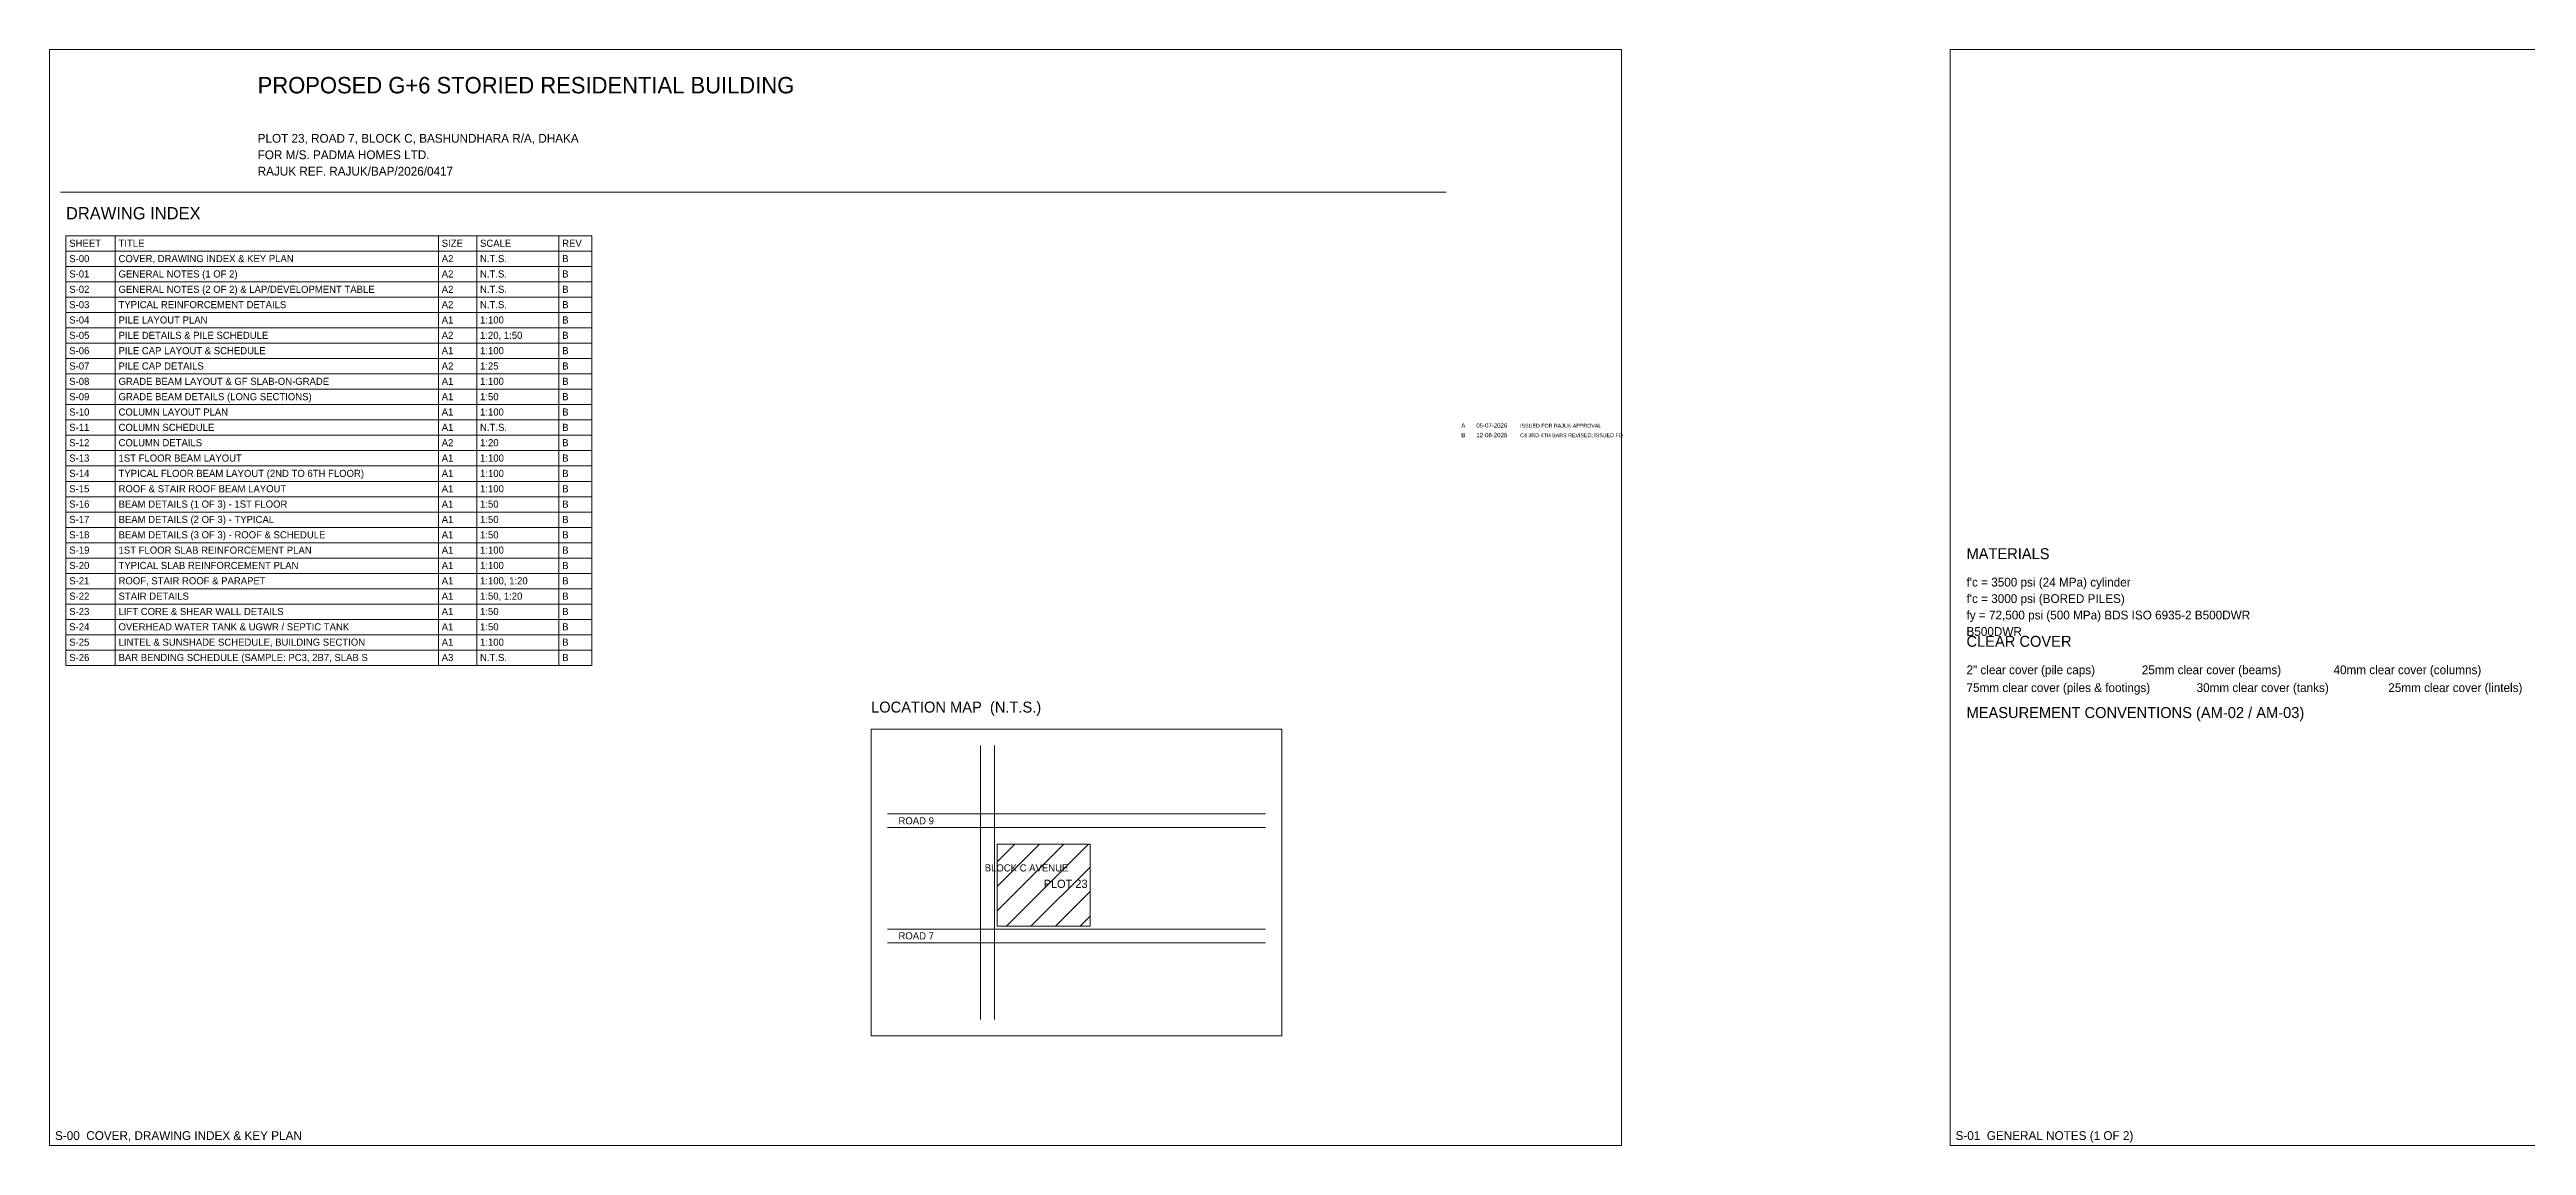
# Model space of a CAD drawing. Extents: x 1000 to 741800, y -207200 to 58400.
# Drawn here: x 1000 to 91447, y 1000 to 41000 of the extents above; entities that cross this region are included whole.
import ezdxf

# ---------------------------------------------------------------- set-up
doc = ezdxf.new("R2010")
doc.units = 0
doc.layers.get('0').update_dxf_attribs({"lineweight": 0, "plot": 0})
for name, color, linetype, lineweight, plot in [('Hatch', 9, 'Continuous', 0, False), ('Sheet', 7, 'Continuous', 0, False), ('Slab', 5, 'Continuous', 0, False), ('Text-1', 7, 'Continuous', 0, False), ('TITLE', 7, 'Continuous', 0, False)]:
    doc.layers.add(name, color=color, linetype=linetype, lineweight=lineweight, plot=plot)

msp = doc.modelspace()

# ---------------------------------------------------------------- hatches: boundary and pattern name
at = {"layer": 'Hatch'}
h = msp.add_hatch(dxfattribs=at)
h.set_pattern_fill('ANSI31', color=256, scale=200)
h.paths.add_polyline_path([(35600, 9000), (39000, 9000), (39000, 12000), (35600, 12000)])

# ---------------------------------------------------------------- linework, layer by layer
for p, q in [((1600, 34200), (20800, 34200)), ((1600, 34200), (1600, 18520)), ((1600, 33640), (20800, 33640)), ((3400, 34200), (3400, 18520)), ((15200, 34200), (15200, 18520)), ((16600, 34200), (16600, 18520)), ((19600, 34200), (19600, 18520)), ((20800, 34200), (20800, 18520)), ((1600, 33080), (20800, 33080)), ((1600, 32520), (20800, 32520)), ((1600, 31960), (20800, 31960)), ((1600, 31400), (20800, 31400)), ((1600, 30840), (20800, 30840)), ((1600, 30280), (20800, 30280)), ((1600, 29720), (20800, 29720)), ((1600, 29160), (20800, 29160)), ((1600, 28600), (20800, 28600)), ((1600, 28040), (20800, 28040)), ((1600, 27480), (20800, 27480)), ((1600, 26920), (20800, 26920)), ((1600, 26360), (20800, 26360)), ((1600, 25800), (20800, 25800)), ((1600, 25240), (20800, 25240)), ((1600, 24680), (20800, 24680)), ((1600, 24120), (20800, 24120)), ((1600, 23560), (20800, 23560)), ((1600, 23000), (20800, 23000)), ((1600, 22440), (20800, 22440)), ((1600, 21880), (20800, 21880)), ((1600, 21320), (20800, 21320)), ((1600, 20760), (20800, 20760)), ((1600, 20200), (20800, 20200)), ((1600, 19640), (20800, 19640)), ((1600, 19080), (20800, 19080)), ((1600, 18520), (20800, 18520))]:
    msp.add_line(p, q)
at = {"layer": 'Sheet'}
for p, q in [((1400, 35800), (52000, 35800)), ((35000, 5600), (35000, 15600)), ((35500, 5600), (35500, 15600)), ((31600, 13100), (45400, 13100)), ((31600, 12600), (45400, 12600)), ((31600, 8900), (45400, 8900)), ((31600, 8400), (45400, 8400))]:
    msp.add_line(p, q, dxfattribs=at)
for points in [[(1000, 1000), (58400, 1000), (58400, 41000), (1000, 41000)], [(70400, 1000), (127800, 1000), (127800, 41000), (70400, 41000)], [(31000, 5000), (46000, 5000), (46000, 16200), (31000, 16200)]]:
    msp.add_lwpolyline(points, close=True, dxfattribs=at)
at = {"layer": 'Slab'}
msp.add_lwpolyline([(35600, 9000), (39000, 9000), (39000, 12000), (35600, 12000)], close=True, dxfattribs=at)

# ---------------------------------------------------------------- texts
at = {"layer": 'Sheet'}
for s, height, p in [('DRAWING INDEX', 450, (1600, 34800)), ('MATERIALS', 400, (71000, 22400)), ('CLEAR COVER', 400, (71000, 19200)), ('LOCATION MAP  (N.T.S.)', 400, (31000, 16800)), ('MEASUREMENT CONVENTIONS (AM-02 / AM-03)', 400, (71000, 16600)), ('S-00  COVER, DRAWING INDEX & KEY PLAN', 320, (1200, 1200)), ('S-01  GENERAL NOTES (1 OF 2)', 320, (70600, 1200))]:
    msp.add_text(s, height=height, dxfattribs=at).set_placement(p)
at = {"layer": 'Text-1'}
for s, height, p in [('PROPOSED G+6 STORIED RESIDENTIAL BUILDING', 600, (8600, 39400)), ('PLOT 23, ROAD 7, BLOCK C, BASHUNDHARA R/A, DHAKA', 320, (8600, 37600)), ('FOR M/S. PADMA HOMES LTD.', 320, (8600, 37000)), ('RAJUK REF. RAJUK/BAP/2026/0417', 320, (8600, 36400)), ('SHEET', 260, (1720, 33800)), ('S-00', 260, (1720, 33240)), ('TITLE', 260, (3520, 33800)), ('COVER, DRAWING INDEX & KEY PLAN', 260, (3520, 33240)), ('A2', 260, (15320, 33240)), ('SIZE', 260, (15320, 33800)), ('SCALE', 260, (16720, 33800)), ('N.T.S.', 260, (16720, 33240)), ('REV', 260, (19720, 33800)), ('B', 260, (19720, 33240)), ('S-01', 260, (1720, 32680)), ('GENERAL NOTES (1 OF 2)', 260, (3520, 32680)), ('A2', 260, (15320, 32680)), ('N.T.S.', 260, (16720, 32680)), ('B', 260, (19720, 32680)), ('S-02', 260, (1720, 32120)), ('S-03', 260, (1720, 31560)), ('TYPICAL REINFORCEMENT DETAILS', 260, (3520, 31560)), ('GENERAL NOTES (2 OF 2) & LAP/DEVELOPMENT TABLE', 260, (3520, 32120)), ('A2', 260, (15320, 32120)), ('A2', 260, (15320, 31560)), ('N.T.S.', 260, (16720, 32120)), ('N.T.S.', 260, (16720, 31560)), ('B', 260, (19720, 32120)), ('B', 260, (19720, 31560)), ('S-04', 260, (1720, 31000)), ('PILE LAYOUT PLAN', 260, (3520, 31000)), ('A1', 260, (15320, 31000)), ('1:100', 260, (16720, 31000)), ('B', 260, (19720, 31000)), ('S-05', 260, (1720, 30440)), ('S-06', 260, (1720, 29880)), ('PILE DETAILS & PILE SCHEDULE', 260, (3520, 30440)), ('PILE CAP LAYOUT & SCHEDULE', 260, (3520, 29880)), ('A2', 260, (15320, 30440)), ('A1', 260, (15320, 29880)), ('1:20, 1:50', 260, (16720, 30440)), ('1:100', 260, (16720, 29880)), ('B', 260, (19720, 30440)), ('B', 260, (19720, 29880)), ('S-07', 260, (1720, 29320)), ('S-08', 260, (1720, 28760)), ('GRADE BEAM LAYOUT & GF SLAB-ON-GRADE', 260, (3520, 28760)), ('PILE CAP DETAILS', 260, (3520, 29320)), ('A2', 260, (15320, 29320)), ('A1', 260, (15320, 28760)), ('1:25', 260, (16720, 29320)), ('1:100', 260, (16720, 28760)), ('B', 260, (19720, 29320)), ('B', 260, (19720, 28760)), ('S-09', 260, (1720, 28200)), ('GRADE BEAM DETAILS (LONG SECTIONS)', 260, (3520, 28200)), ('A1', 260, (15320, 28200)), ('1:50', 260, (16720, 28200)), ('B', 260, (19720, 28200)), ('S-10', 260, (1720, 27640)), ('S-11', 260, (1720, 27080)), ('COLUMN LAYOUT PLAN', 260, (3520, 27640)), ('COLUMN SCHEDULE', 260, (3520, 27080)), ('A1', 260, (15320, 27640)), ('A1', 260, (15320, 27080)), ('1:100', 260, (16720, 27640)), ('N.T.S.', 260, (16720, 27080)), ('B', 260, (19720, 27640)), ('B', 260, (19720, 27080)), ('S-12', 260, (1720, 26520)), ('COLUMN DETAILS', 260, (3520, 26520)), ('A2', 260, (15320, 26520)), ('1:20', 260, (16720, 26520)), ('B', 260, (19720, 26520)), ('S-13', 260, (1720, 25960)), ('S-14', 260, (1720, 25400)), ('TYPICAL FLOOR BEAM LAYOUT (2ND TO 6TH FLOOR)', 260, (3520, 25400)), ('1ST FLOOR BEAM LAYOUT', 260, (3520, 25960)), ('A1', 260, (15320, 25960)), ('A1', 260, (15320, 25400)), ('1:100', 260, (16720, 25960)), ('1:100', 260, (16720, 25400)), ('B', 260, (19720, 25960)), ('B', 260, (19720, 25400)), ('S-15', 260, (1720, 24840)), ('S-16', 260, (1720, 24280)), ('ROOF & STAIR ROOF BEAM LAYOUT', 260, (3520, 24840)), ('BEAM DETAILS (1 OF 3) - 1ST FLOOR', 260, (3520, 24280)), ('A1', 260, (15320, 24840)), ('A1', 260, (15320, 24280)), ('1:100', 260, (16720, 24840)), ('1:50', 260, (16720, 24280)), ('B', 260, (19720, 24840)), ('B', 260, (19720, 24280)), ('S-17', 260, (1720, 23720)), ('BEAM DETAILS (2 OF 3) - TYPICAL', 260, (3520, 23720)), ('A1', 260, (15320, 23720)), ('1:50', 260, (16720, 23720)), ('B', 260, (19720, 23720)), ('S-18', 260, (1720, 23160)), ('S-19', 260, (1720, 22600)), ('1ST FLOOR SLAB REINFORCEMENT PLAN', 260, (3520, 22600)), ('BEAM DETAILS (3 OF 3) - ROOF & SCHEDULE', 260, (3520, 23160)), ('A1', 260, (15320, 23160)), ('A1', 260, (15320, 22600)), ('1:50', 260, (16720, 23160)), ('1:100', 260, (16720, 22600)), ('B', 260, (19720, 23160)), ('B', 260, (19720, 22600)), ('S-20', 260, (1720, 22040)), ('S-21', 260, (1720, 21480)), ('TYPICAL SLAB REINFORCEMENT PLAN', 260, (3520, 22040)), ('ROOF, STAIR ROOF & PARAPET', 260, (3520, 21480)), ('A1', 260, (15320, 22040)), ('A1', 260, (15320, 21480)), ('1:100', 260, (16720, 22040)), ('1:100, 1:20', 260, (16720, 21480)), ('B', 260, (19720, 22040)), ('B', 260, (19720, 21480)), ("f'c = 3500 psi (24 MPa) cylinder", 320, (71000, 21400)), ('S-22', 260, (1720, 20920)), ('STAIR DETAILS', 260, (3520, 20920)), ('A1', 260, (15320, 20920)), ('1:50, 1:20', 260, (16720, 20920)), ('B', 260, (19720, 20920)), ("f'c = 3000 psi (BORED PILES)", 320, (71000, 20800)), ('S-23', 260, (1720, 20360)), ('S-24', 260, (1720, 19800)), ('OVERHEAD WATER TANK & UGWR / SEPTIC TANK', 260, (3520, 19800)), ('LIFT CORE & SHEAR WALL DETAILS', 260, (3520, 20360)), ('A1', 260, (15320, 20360)), ('A1', 260, (15320, 19800)), ('1:50', 260, (16720, 20360)), ('1:50', 260, (16720, 19800)), ('B', 260, (19720, 20360)), ('B', 260, (19720, 19800)), ('fy = 72,500 psi (500 MPa) BDS ISO 6935-2 B500DWR', 320, (71000, 20200)), ('B500DWR', 320, (71000, 19600)), ('S-25', 260, (1720, 19240)), ('LINTEL & SUNSHADE SCHEDULE, BUILDING SECTION', 260, (3520, 19240)), ('A1', 260, (15320, 19240)), ('1:100', 260, (16720, 19240)), ('B', 260, (19720, 19240)), ('S-26', 260, (1720, 18680)), ('BAR BENDING SCHEDULE (SAMPLE: PC3, 2B7, SLAB S', 260, (3520, 18680)), ('A3', 260, (15320, 18680)), ('N.T.S.', 260, (16720, 18680)), ('B', 260, (19720, 18680)), ('2" clear cover (pile caps)', 320, (71000, 18200)), ('25mm clear cover (beams)', 320, (77400, 18200)), ('40mm clear cover (columns)', 320, (84400, 18200)), ('75mm clear cover (piles & footings)', 320, (71000, 17550)), ('30mm clear cover (tanks)', 320, (79400, 17550)), ('25mm clear cover (lintels)', 320, (86400, 17550)), ('ROAD 9', 260, (32000, 12720)), ('BLOCK C AVENUE', 260, (35150, 11000)), ('PLOT 23', 300, (37300, 10400)), ('ROAD 7', 260, (32000, 8520))]:
    msp.add_text(s, height=height, dxfattribs=at).set_placement(p)
at = {"layer": 'TITLE'}
for s, height, p in [('A', 160, (52550, 27200)), ('05-07-2026', 160, (53100, 27200)), ('ISSUED FOR RAJUK APPROVAL', 140, (54700, 27200)), ('B', 160, (52550, 26850)), ('12-08-2026', 160, (53100, 26850)), ('C4 3RD-4TH BARS REVISED; ISSUED FO', 140, (54700, 26850))]:
    msp.add_text(s, height=height, dxfattribs=at).set_placement(p)

doc.saveas('drawing.dxf')
